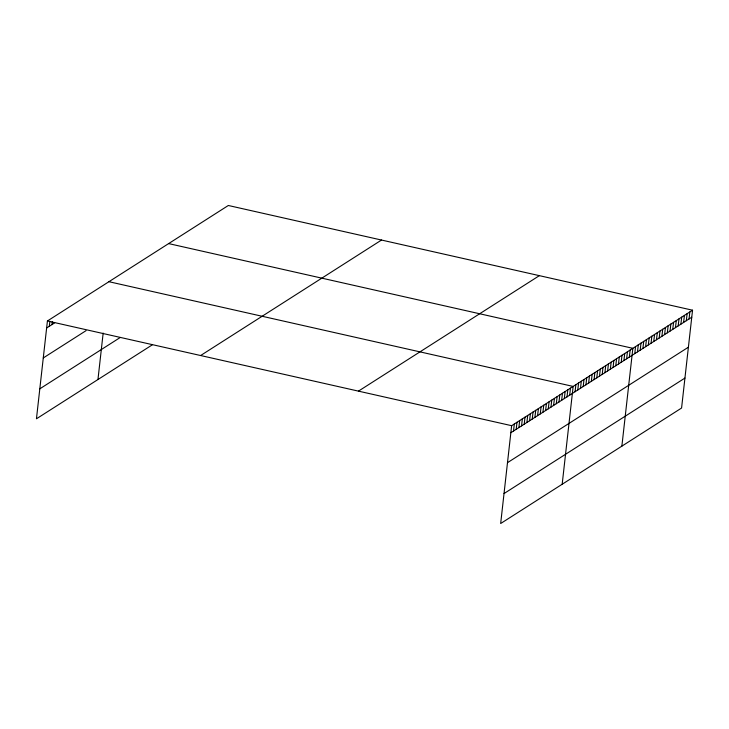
<?xml version="1.0" encoding="UTF-8"?>
<svg xmlns="http://www.w3.org/2000/svg" width="729" height="729" viewBox="0 0 729 729"><rect width="100%" height="100%" fill="white"/><g stroke="black" fill="none" stroke-linecap="round" stroke-linejoin="round"><path stroke-width="1.09" d="M692.55 310.208L511.64 425.69L500.668 523.513L681.579 408.03L692.55 310.208L228.332 205.487L47.421 320.97L36.45 418.792L152.233 344.881M49.308 326.291L49.873 321.27M51.987 324.578L52.324 321.571M97.959 379.527L103.163 333.098M513.526 431.012L514.319 423.986M516.205 429.299L516.989 422.282M518.875 427.595L519.668 420.569M521.554 425.891L522.338 418.865M524.224 424.178L525.008 417.161M526.894 422.474L527.687 415.448M529.573 420.77L530.357 413.744M532.243 419.057L533.036 412.04M534.922 417.353L535.706 410.327M537.592 415.648L538.385 408.623M540.271 413.935L541.055 406.919M542.941 412.231L543.734 405.206M545.62 410.527L546.404 403.502M548.29 408.814L549.083 401.797M550.969 407.11L551.753 400.084M553.639 405.406L554.432 398.38M556.318 403.693L557.102 396.667M558.988 401.989L559.781 394.963M561.667 400.285L562.451 393.259M564.337 398.572L565.13 391.546M567.016 396.868L567.8 389.842M569.686 395.164L570.479 388.138M562.177 484.247L573.149 386.425L108.931 281.704M575.072 391.719L575.864 384.693M577.787 389.988L578.58 382.962M580.503 388.256L581.286 381.231M583.218 386.525L584.002 379.499M585.934 384.794L586.717 377.768M588.64 383.062L589.433 376.036M591.356 381.322L592.148 374.305M594.071 379.59L594.855 372.574M596.787 377.859L597.57 370.842M599.502 376.128L600.286 369.102M602.209 374.396L603.001 367.37M604.924 372.665L605.717 365.639M607.64 370.933L608.423 363.908M610.355 369.202L611.139 362.176M613.071 367.471L613.854 360.445M615.777 365.739L616.57 358.714M618.493 363.999L619.286 356.982M621.208 362.267L621.992 355.251M623.924 360.536L624.707 353.519M626.63 358.805L627.423 351.779M629.346 357.073L630.138 350.048M621.873 446.139L632.854 348.316L168.636 243.595M634.777 353.611L635.56 346.585M637.492 351.879L638.276 344.853M640.199 350.148L640.991 343.122M642.914 348.416L643.707 341.391M645.63 346.676L646.423 339.659M648.345 344.945L649.129 337.928M651.061 343.213L651.844 336.197M653.767 341.482L654.56 334.456M656.483 339.75L657.276 332.725M659.198 338.019L659.982 330.993M661.914 336.288L662.697 329.262M664.629 334.556L665.413 327.531M667.336 332.825L668.129 325.799M670.051 331.094L670.844 324.068M672.767 329.353L673.55 322.336M675.482 327.622L676.266 320.605M678.198 325.89L678.981 318.874M680.904 324.159L681.697 317.133M683.62 322.428L684.413 315.402M686.335 320.696L687.119 313.67M689.051 318.965L689.834 311.939M46.638 327.995L54.657 322.874M43.275 357.957L86.058 330.647M39.813 388.83L120.312 337.436M200.612 355.533L381.522 240.041M358.449 391.136L539.36 275.653M510.856 432.716L691.766 317.233M507.493 462.678L688.404 347.195M504.031 493.551L684.941 378.069M47.421 320.97L511.64 425.69"/></g></svg>
